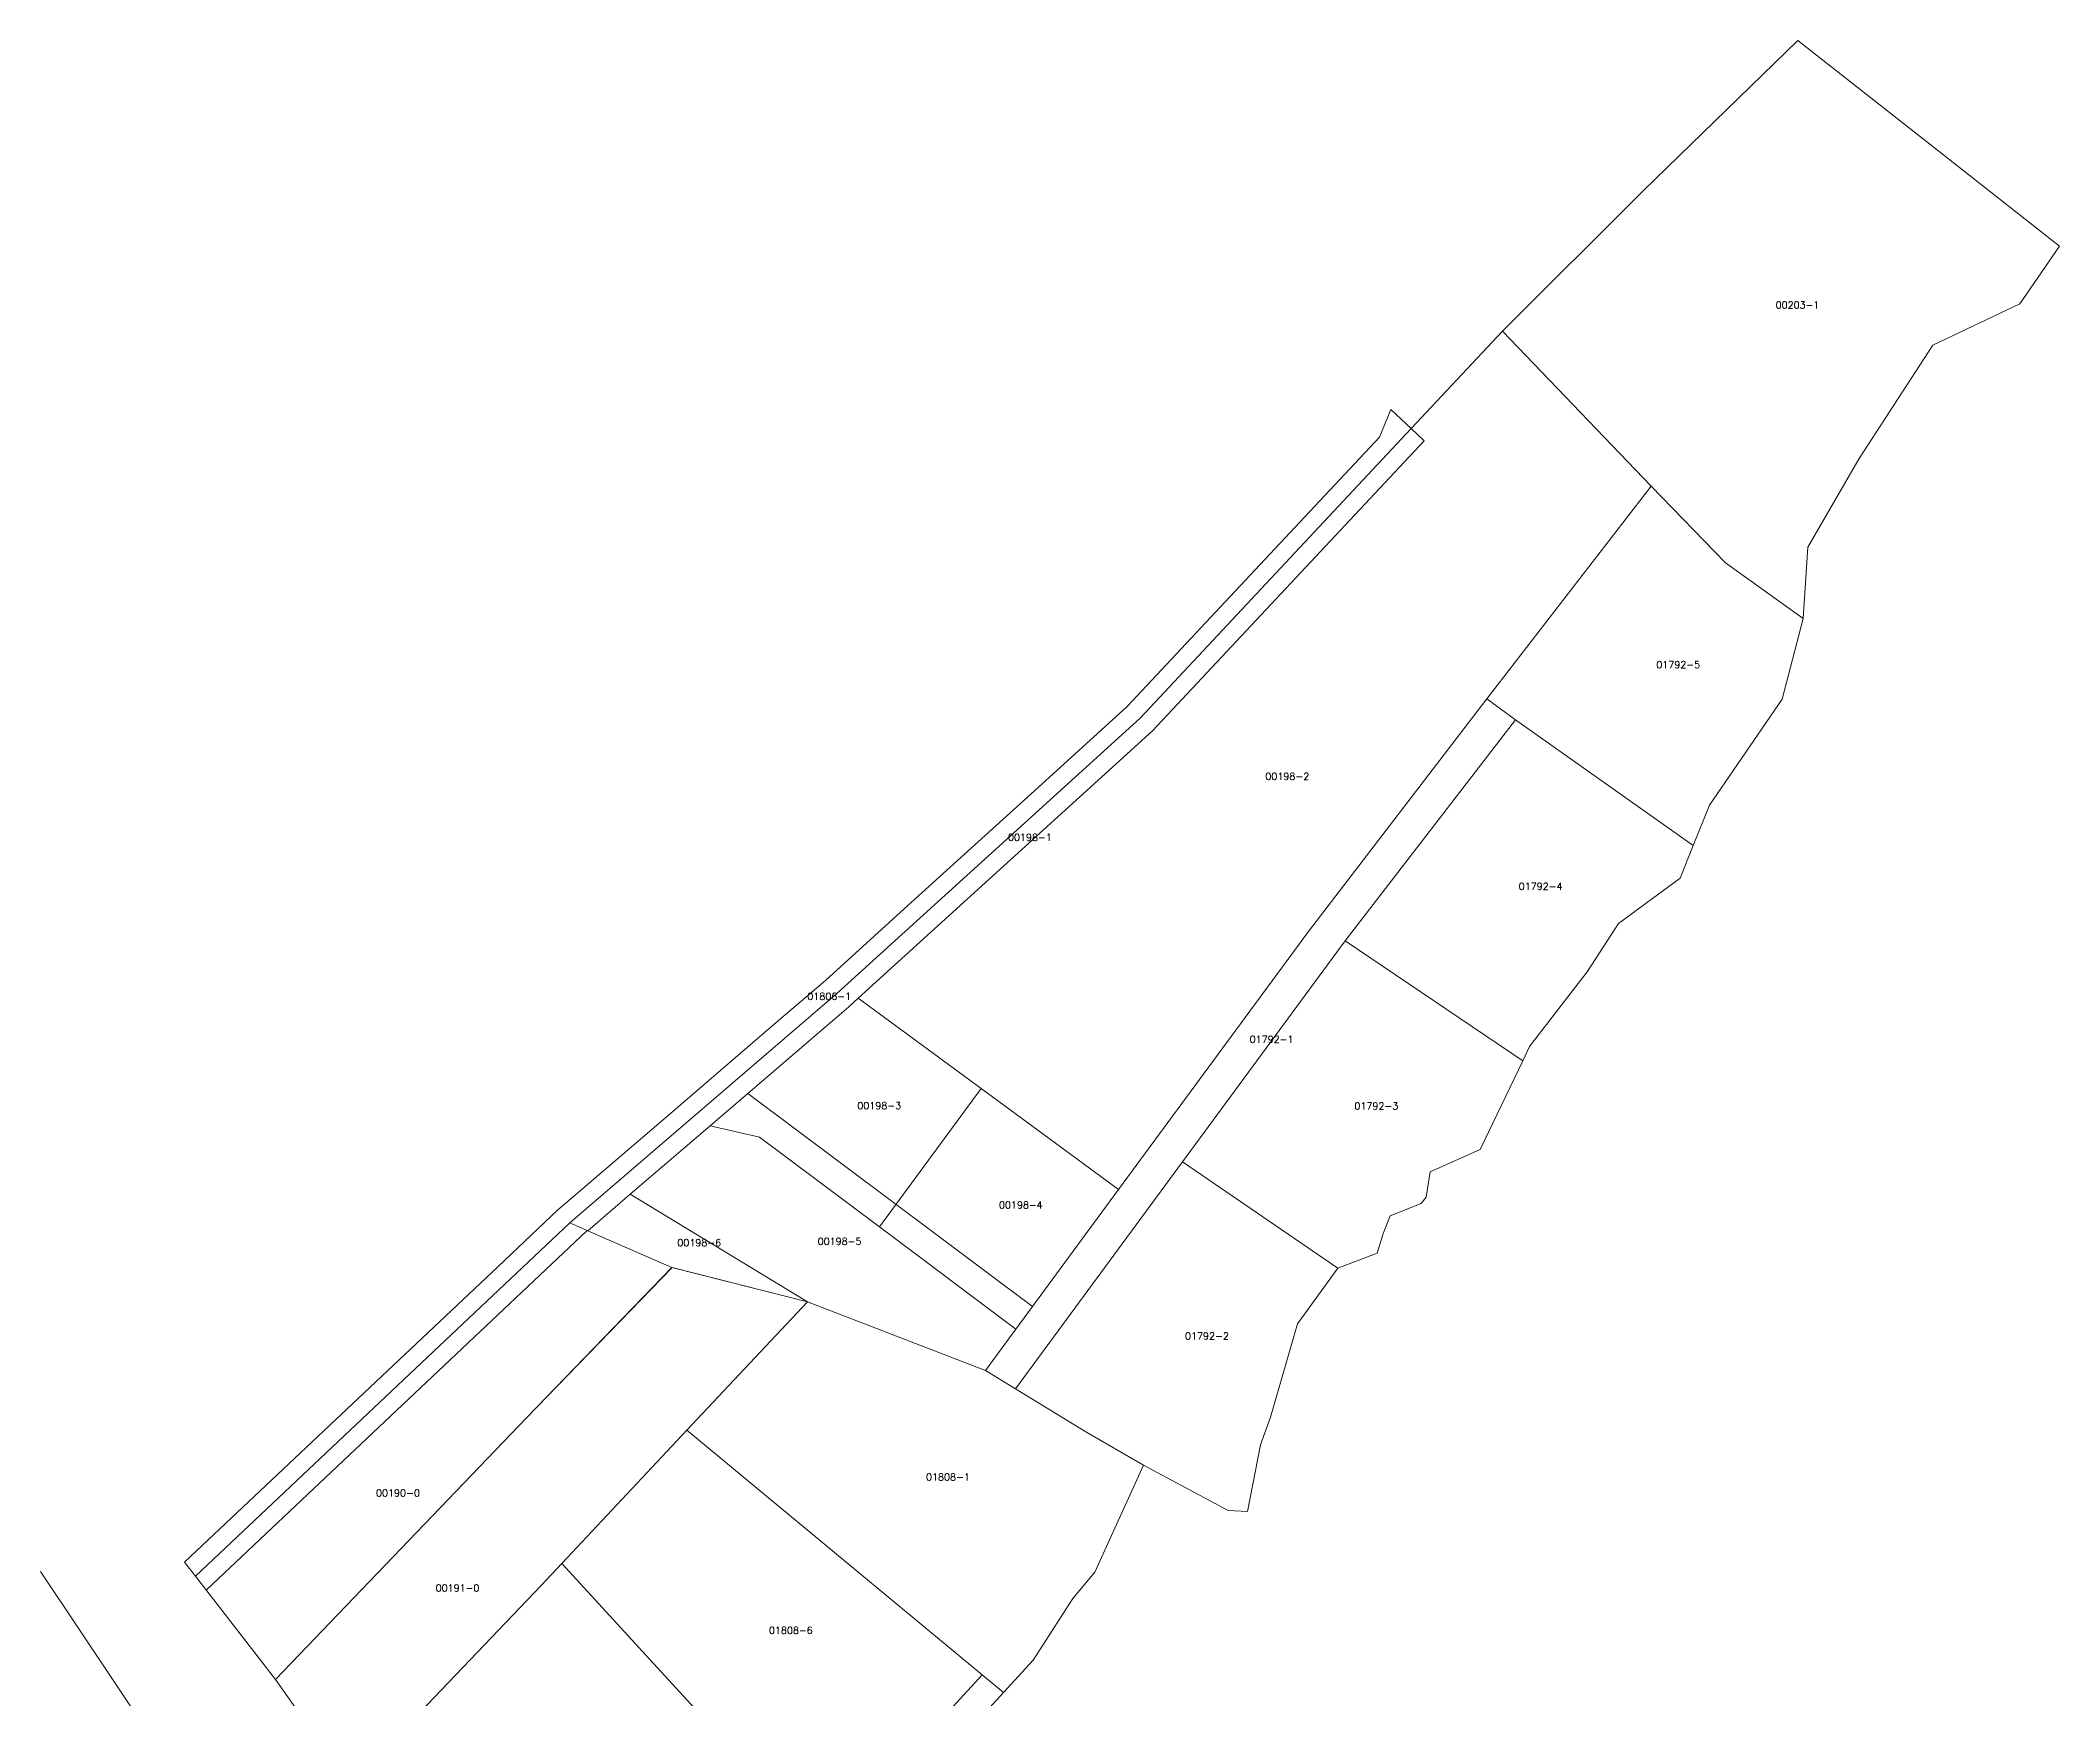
# Model space of a CAD drawing. Header units: metres. Extents: x 7514710 to 7515156, y 4689334 to 4689707.
# Drawn here: x 7514867.5 to 7515156, y 4689470.6 to 4689707.5 of the extents above; entities that cross this region are included whole.
import ezdxf

# ---------------------------------------------------------------- set-up
doc = ezdxf.new("R2010")
doc.units = ezdxf.units.M
for name, color, linetype, lineweight in [('Ndarjet', 1, 'Continuous', 0), ('Nr Parceles Baze', 7, 'Continuous', 0), ('Nr-Kojshi', 251, 'Continuous', 0), ('Parc-Kojshi', 251, 'Continuous', 0), ('Parcela Baze', 7, 'Continuous', 0)]:
    doc.layers.add(name, color=color, linetype=linetype, lineweight=lineweight)
doc.styles.get("Standard").update_dxf_attribs({"font": 'simplex.shx'})

msp = doc.modelspace()

# ---------------------------------------------------------------- linework, layer by layer
at = {"layer": 'Ndarjet', "flags": 128}
for points in [[(7515009.28, 4689526.62), (7514968.6, 4689557.06)], [(7514945.65, 4689537.49), (7514891.21, 4689486.12)]]:
    msp.add_lwpolyline(points, dxfattribs=at)
at = {"layer": 'Parc-Kojshi'}
for points in [[(7515096.53, 4689685.99), (7515118.6, 4689707.48)], [(7515118.6, 4689707.48), (7515138.79, 4689691.61)], [(7515138.79, 4689691.61), (7515156.01, 4689678.07)], [(7515076.41, 4689665.94), (7515096.53, 4689685.99)], [(7515150.33, 4689669.83), (7515156.01, 4689678.07)], [(7515137.92, 4689663.92), (7515150.33, 4689669.83)], [(7515063.39, 4689652.02), (7515076.41, 4689665.94)], [(7515097.66, 4689643.78), (7515076.41, 4689665.94)], [(7515127.39, 4689647.76), (7515137.92, 4689663.92)], [(7515058.83, 4689650.81), (7515060.47, 4689654.76)], [(7515063.39, 4689652.02), (7515060.47, 4689654.76)], [(7515024.66, 4689610.64), (7515063.39, 4689652.02)], [(7515026.43, 4689608.83), (7515065.24, 4689650.29)], [(7515047.46, 4689638.66), (7515058.83, 4689650.81)], [(7515065.24, 4689650.29), (7515063.39, 4689652.02)], [(7515120.04, 4689635.07), (7515127.39, 4689647.76)], [(7515097.66, 4689643.78), (7515074.2, 4689613.4)], [(7515108.28, 4689632.83), (7515097.66, 4689643.78)], [(7515047.46, 4689638.66), (7515034.69, 4689625.02)], [(7515119.39, 4689624.9), (7515108.28, 4689632.83)], [(7515119.39, 4689624.9), (7515120.04, 4689635.07)], [(7515034.69, 4689625.02), (7515022.79, 4689612.32)], [(7515116.36, 4689613.36), (7515119.39, 4689624.9)], [(7515074.2, 4689613.4), (7515048.7, 4689580.2)], [(7515078.3, 4689610.44), (7515074.2, 4689613.4)], [(7515105.97, 4689598.22), (7515116.36, 4689613.36)], [(7514981.34, 4689571.33), (7515024.66, 4689610.64)], [(7515022.79, 4689612.32), (7515010.07, 4689600.78)], [(7515053.94, 4689578.87), (7515078.3, 4689610.44)], [(7515078.3, 4689610.44), (7515103.66, 4689592.45)], [(7514984.38, 4689570.66), (7515026.43, 4689608.83)], [(7515010.07, 4689600.78), (7514990.96, 4689583.44)], [(7515103.66, 4689592.45), (7515105.97, 4689598.22)], [(7515101.79, 4689587.83), (7515103.66, 4689592.45)], [(7515092.99, 4689581.34), (7515101.79, 4689587.83)], [(7514990.96, 4689583.44), (7514979.69, 4689573.2)], [(7515088.52, 4689574.42), (7515092.99, 4689581.34)], [(7515048.7, 4689580.2), (7515021.57, 4689543.33)], [(7515053.94, 4689578.87), (7515030.68, 4689547.28)], [(7515079.32, 4689561.71), (7515053.94, 4689578.87)], [(7514979.69, 4689573.2), (7514972.67, 4689567.18)], [(7515080.29, 4689563.75), (7515088.52, 4689574.42)], [(7514943.16, 4689538.58), (7514981.34, 4689571.33)], [(7514972.67, 4689567.18), (7514957.2, 4689553.92)], [(7515079.32, 4689561.71), (7515080.29, 4689563.75)], [(7515073.23, 4689549.03), (7515079.32, 4689561.71)], [(7514943.38, 4689542.07), (7514957.2, 4689553.92)], [(7515066.09, 4689545.86), (7515073.23, 4689549.03)], [(7515030.68, 4689547.28), (7515006.83, 4689514.88)], [(7515052.89, 4689532.09), (7515030.68, 4689547.28)], [(7515065.51, 4689542.25), (7515066.09, 4689545.86)], [(7514932.87, 4689532.31), (7514941.48, 4689540.44)], [(7514941.48, 4689540.44), (7514943.38, 4689542.07)], [(7515060.39, 4689539.59), (7515064.79, 4689541.32)], [(7515064.79, 4689541.32), (7515065.51, 4689542.25)], [(7515059.38, 4689537.06), (7515060.39, 4689539.59)], [(7515058.51, 4689534.25), (7515059.38, 4689537.06)], [(7514911.29, 4689511.94), (7514932.87, 4689532.31)], [(7515047.12, 4689524.15), (7515052.89, 4689532.09)], [(7515052.89, 4689532.09), (7515058.51, 4689534.25)], [(7514977.14, 4689527.29), (7514977.14, 4689527.29)], [(7514977.14, 4689527.3), (7514977.14, 4689527.29)], [(7515043.29, 4689510.81), (7515047.12, 4689524.15)], [(7515006.83, 4689514.88), (7515002.57, 4689517.5)], [(7515016.9, 4689508.72), (7515006.83, 4689514.88)], [(7514890.66, 4689492.47), (7514911.29, 4689511.94)], [(7515002.07, 4689474.03), (7514959.9, 4689508.94)], [(7515025.12, 4689503.96), (7515016.9, 4689508.72)], [(7515041.85, 4689506.84), (7515043.29, 4689510.81)], [(7515039.97, 4689497.33), (7515041.85, 4689506.84)], [(7515018.19, 4689488.67), (7515025.12, 4689503.96)], [(7515037.24, 4689497.47), (7515025.12, 4689503.96)], [(7515039.97, 4689497.33), (7515037.24, 4689497.47)], [(7514888.12, 4689490.08), (7514890.66, 4689492.47)], [(7514911.06, 4689423.68), (7514867.53, 4689488.77)], [(7514888.12, 4689490.08), (7514889.67, 4689488.1)], [(7514969.88, 4689459.52), (7514942.03, 4689489.9)], [(7515015.02, 4689484.92), (7515018.19, 4689488.67)], [(7515009.39, 4689476.12), (7515015.02, 4689484.92)], [(7515002.07, 4689474.03), (7514988.08, 4689458.74)], [(7515005.15, 4689471.48), (7515002.07, 4689474.03)], [(7515005.15, 4689471.48), (7515009.39, 4689476.12)], [(7514990.93, 4689455.93), (7515005.15, 4689471.48)]]:
    msp.add_lwpolyline(points, dxfattribs=at)
at = {"layer": 'Parcela Baze', "flags": 128}
for points in [[(7515001.94, 4689557.76), (7514984.38, 4689570.66), (7514983.02, 4689569.43), (7514963.21, 4689552.44), (7514970.29, 4689550.8), (7514987.41, 4689537.99)], [(7515001.94, 4689557.76), (7514987.41, 4689537.99), (7515006.91, 4689523.4), (7515021.57, 4689543.33)], [(7514987.41, 4689537.99), (7514970.29, 4689550.8), (7514963.21, 4689552.44), (7514951.8, 4689542.66), (7514977.15, 4689527.29), (7515002.57, 4689517.5), (7515006.91, 4689523.4)], [(7514977.14, 4689527.3), (7514951.8, 4689542.66), (7514945.73, 4689537.45), (7514957.76, 4689532.2)], [(7514957.76, 4689532.2), (7514945.73, 4689537.45), (7514943.16, 4689538.58), (7514889.67, 4689488.1), (7514901.13, 4689473.35), (7514936.98, 4689510.74)], [(7514977.14, 4689527.29), (7514957.77, 4689532.2), (7514936.98, 4689510.74), (7514901.13, 4689473.35), (7514903.99, 4689469.31), (7514912.25, 4689458.76), (7514922.77, 4689469.74), (7514939.08, 4689486.76), (7514942.03, 4689489.9), (7514959.9, 4689508.94)]]:
    msp.add_lwpolyline(points, close=True, dxfattribs=at)

# ---------------------------------------------------------------- texts
at = {"layer": 'Nr Parceles Baze'}
for s, p in [('00198-3', (7514984.25, 4689554.8)), ('00198-4', (7515004.47, 4689540.61)), ('00198-6', (7514958.54, 4689535.25)), ('00198-5', (7514978.58, 4689535.43)), ('00190-0', (7514915.49, 4689499.49)), ('00191-0', (7514924, 4689485.93))]:
    msp.add_text(s, height=1, dxfattribs=at).set_placement(p)
at = {"layer": 'Nr-Kojshi'}
for s, p in [('00203-1', (7515115.43, 4689669.19)), ('01792-5', (7515098.4, 4689617.8)), ('00198-2', (7515042.55, 4689601.86)), ('00198-1', (7515005.76, 4689593.14)), ('01792-4', (7515078.74, 4689586.14)), ('01806-1', (7514977.1, 4689570.43)), ('01792-1', (7515040.29, 4689564.29)), ('01792-3', (7515055.27, 4689554.78)), ('01792-2', (7515031.07, 4689521.89)), ('01808-1', (7514994.07, 4689501.75)), ('01808-6', (7514971.61, 4689479.85))]:
    msp.add_text(s, height=1, dxfattribs=at).set_placement(p)

doc.saveas('drawing.dxf')
